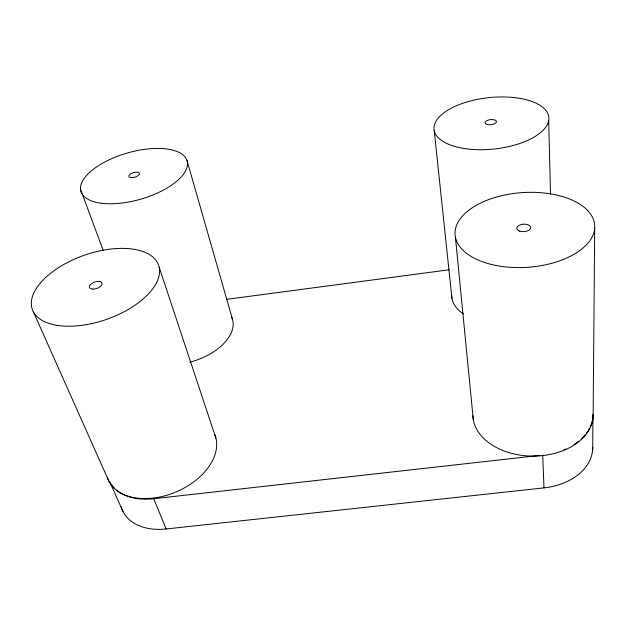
<?xml version="1.0" encoding="UTF-8"?>
<svg xmlns="http://www.w3.org/2000/svg" width="626" height="626" viewBox="0 0 626 626"><rect width="100%" height="100%" fill="white"/><g stroke="black" fill="none" stroke-linecap="round" stroke-linejoin="round"><path stroke-width="0.94" d="M592.705 449.178L592.971 416.259M593.119 416.713L594.7 228.232A69.979 37.45 -3.8 0 0 492.552 198.239A69.979 37.45 -3.8 0 0 487.435 263.389A69.979 37.45 -3.8 0 0 594.7 228.232M226.44 299.377L449.218 269.767M116.506 490.15A57.921 38.006 -23 0 0 153.738 498.719L539.823 455.399M121.108 506.794A56.34 38.413 -23.9 0 0 166.156 528.97L543.971 487.881A58.421 41.582 1.2 0 0 592.759 447.347M123.181 511.958L109.894 482.122A57.921 38.006 -23 0 0 114.355 488.17M33.514 312.147L109.041 481.55M153.738 498.719L166.156 528.97M80.543 189.365L103.251 250.596M159.192 267.302A66.919 33.945 -19.3 0 1 69.674 326.224A66.919 33.945 -19.3 0 1 57.459 268.343A66.919 33.945 -19.3 0 1 159.192 267.302L215.962 438.341M187.033 160.6L232.457 319.276M434.217 130.513L451.933 298.305M455.415 237.184L473.303 419.678M542.734 455.071L543.971 487.881M548.697 120.474A57.709 25.822 -6.1 0 1 458.874 147.493A57.709 25.822 -6.1 0 1 466.738 102.022A57.709 25.822 -6.1 0 1 548.697 120.474L550.52 194.616M214.757 434.6A57.874 37.928 -23 0 1 174.318 492.654A57.874 37.928 -23 0 1 107.273 477.325M231.44 316.74A48.836 28.107 -17.9 0 1 189.78 362.196M463.443 313.931A50.776 29.923 -3.8 0 1 451.667 295.409M593.174 414.897A60.159 41.277 0.2 0 1 533.829 456.104A60.159 41.277 0.2 0 1 472.888 415.813M593.033 414.443A60.119 41.23 0.2 0 1 590.13 427.104M589.324 428.716A60.119 41.23 0.2 0 1 586.28 433.435M585.075 434.953A60.119 41.23 0.2 0 1 581.241 438.975M578.494 441.322A60.119 41.23 0.2 0 1 573.925 444.585M565.716 448.975A60.119 41.23 0.2 0 1 563.956 449.734M92.883 289.118A6.683 3.38 -19.3 0 0 102.14 283.414A6.683 3.38 -19.3 0 0 92.218 283.187A6.683 3.38 -19.3 0 0 92.883 289.118M101.623 203.27A55.244 24.046 -16 0 0 187.088 167.056A55.244 24.046 -16 0 0 113.306 157.94A55.244 24.046 -16 0 0 101.623 203.27M131.906 177.659A5.517 2.402 -16 0 0 139.457 173.449A5.517 2.402 -16 0 0 131.045 173.59A5.517 2.402 -16 0 0 131.906 177.659M487.278 124.535A5.767 2.574 -6.1 0 0 496.418 121.992A5.767 2.574 -6.1 0 0 488.476 119.981A5.767 2.574 -6.1 0 0 487.278 124.535M519.705 231.143A6.988 3.733 -3.8 0 0 530.684 227.911A6.988 3.733 -3.8 0 0 520.832 224.64A6.988 3.733 -3.8 0 0 519.705 231.143"/></g></svg>
